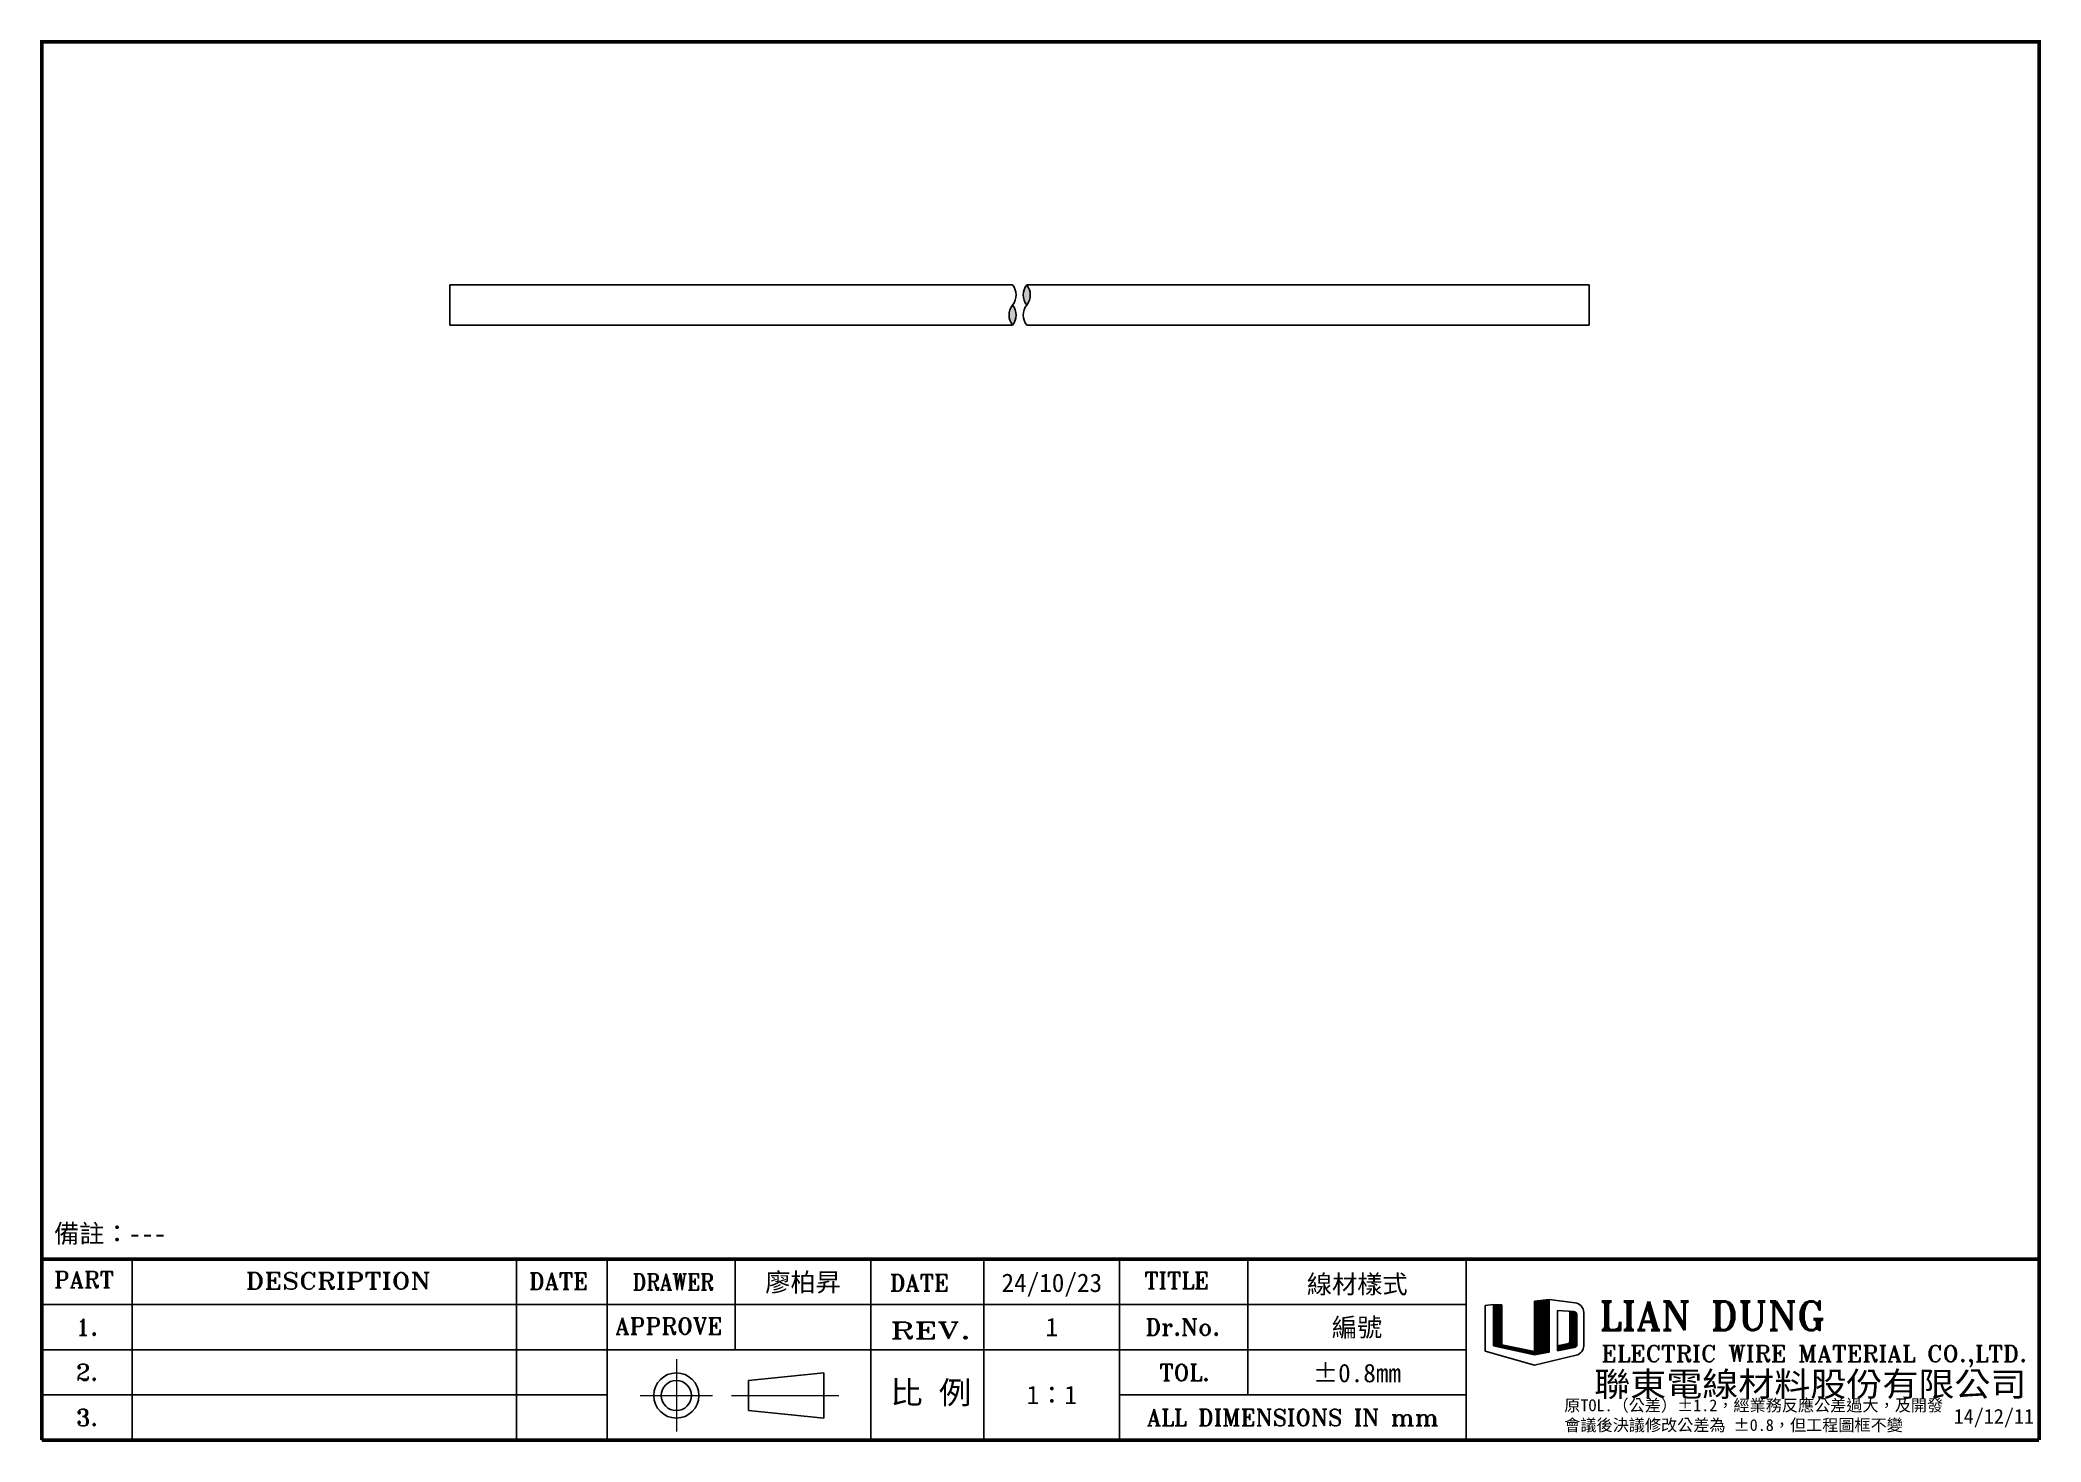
# Model space of a CAD drawing. Header units: millimetres. Extents: x 3 to 273, y 0 to 189.
import ezdxf
from ezdxf.enums import TextEntityAlignment as Align

# ---------------------------------------------------------------- set-up
doc = ezdxf.new("R2010")
doc.units = ezdxf.units.MM
doc.linetypes.add('CENTER', pattern=[22, 20, -1, 0, -1])
doc.layers.add('0☆ 備註', color=21, linetype='Continuous', plot=False)
doc.layers.add('BASE圖框', color=250, linetype='Continuous', lineweight=25)
doc.layers.add('CENTER中心線層', color=40, linetype='CENTER', lineweight=9)
doc.styles.add('GTXT2', font='ROMANT.SHX')
doc.styles.add('標凱體', font='kaiu.ttf')
doc.styles.add('標楷體', font='kaiu.ttf')

# ---------------------------------------------------------------- blocks, each defined once
blk = doc.blocks.new('*X11')
at = {"color": 0}
for p, q in [((214.57, 159.06), (214.85, 159.34)), ((214.57, 158.71), (215.18, 159.32)), ((214.57, 158.36), (215.51, 159.29)), ((214.57, 158), (215.84, 159.27)), ((214.57, 157.65), (216.17, 159.25)), ((214.57, 157.3), (216.5, 159.22)), ((214.57, 156.94), (216.83, 159.2)), ((214.57, 156.59), (217.07, 159.09)), ((214.57, 156.24), (217.07, 158.74)), ((227.07, 156.36), (231.51, 160.8)), ((227.07, 156.71), (231.12, 160.76)), ((227.07, 157.07), (230.72, 160.72)), ((227.07, 157.42), (230.33, 160.68)), ((227.07, 157.78), (229.93, 160.63)), ((227.07, 158.13), (229.54, 160.59)), ((227.07, 158.48), (229.14, 160.55)), ((227.07, 156.01), (231.57, 160.51)), ((227.07, 158.84), (228.74, 160.51)), ((227.07, 159.19), (228.35, 160.47)), ((227.07, 159.54), (227.95, 160.42)), ((227.07, 159.9), (227.56, 160.38)), ((227.07, 160.25), (227.16, 160.34)), ((227.07, 155.65), (231.57, 160.15)), ((227.07, 155.3), (231.57, 159.8)), ((227.07, 154.95), (231.57, 159.45)), ((227.07, 154.59), (231.57, 159.09)), ((227.07, 154.24), (231.57, 158.74)), ((214.57, 155.88), (217.07, 158.38)), ((214.57, 155.53), (217.07, 158.03)), ((214.57, 155.18), (217.07, 157.68)), ((214.57, 154.82), (217.07, 157.32)), ((214.57, 154.47), (217.07, 156.97)), ((214.57, 154.11), (217.07, 156.61)), ((214.57, 153.76), (217.07, 156.26)), ((214.57, 153.41), (217.07, 155.91)), ((214.57, 153.05), (217.07, 155.55)), ((214.57, 152.7), (217.07, 155.2)), ((214.57, 152.35), (217.07, 154.85)), ((214.57, 151.99), (217.07, 154.49)), ((214.57, 151.64), (217.07, 154.14)), ((214.57, 151.29), (217.07, 153.79)), ((214.57, 150.93), (217.07, 153.43)), ((214.57, 150.58), (217.07, 153.08)), ((214.57, 150.23), (217.07, 152.73)), ((214.57, 149.87), (217.07, 152.37)), ((227.07, 153.89), (231.57, 158.39)), ((227.07, 153.53), (231.57, 158.03)), ((227.07, 153.18), (231.57, 157.68)), ((227.07, 152.83), (231.57, 157.33)), ((227.07, 152.47), (231.57, 156.97)), ((227.07, 152.12), (231.57, 156.62)), ((227.07, 151.77), (231.57, 156.27)), ((227.07, 151.41), (231.57, 155.91)), ((227.07, 151.06), (231.57, 155.56)), ((227.07, 150.7), (231.57, 155.2)), ((227.07, 150.35), (231.57, 154.85)), ((227.07, 150), (231.57, 154.5)), ((227.07, 149.64), (231.57, 154.14)), ((227.07, 149.29), (231.57, 153.79)), ((227.07, 148.94), (231.57, 153.44)), ((227.07, 148.58), (231.57, 153.08)), ((227.07, 148.23), (231.57, 152.73)), ((227.07, 147.88), (231.57, 152.38)), ((237.87, 157.26), (237.91, 157.3)), ((237.87, 156.91), (238.24, 157.28)), ((237.87, 156.55), (238.57, 157.26)), ((237.87, 156.2), (238.91, 157.24)), ((237.87, 155.85), (239.22, 157.2)), ((237.87, 155.49), (239.47, 157.1)), ((237.87, 155.14), (239.67, 156.94)), ((237.87, 154.79), (239.83, 156.74)), ((237.87, 154.43), (239.94, 156.5)), ((237.87, 154.08), (239.97, 156.18)), ((237.87, 153.73), (239.97, 155.83)), ((237.87, 153.37), (239.97, 155.47)), ((237.87, 153.02), (239.97, 155.12)), ((237.87, 152.67), (239.97, 154.77)), ((237.87, 152.31), (239.97, 154.41)), ((237.87, 151.96), (239.97, 154.06)), ((237.87, 151.61), (239.97, 153.71)), ((237.87, 151.25), (239.97, 153.35)), ((237.87, 150.9), (239.97, 153)), ((237.87, 150.54), (239.97, 152.64)), ((214.57, 149.52), (217.07, 152.02)), ((214.57, 149.16), (217.07, 151.66)), ((214.57, 148.81), (217.07, 151.31)), ((214.57, 148.46), (217.07, 150.96)), ((214.57, 148.1), (217.07, 150.6)), ((214.57, 147.75), (217.07, 150.25)), ((214.57, 147.4), (217.07, 149.9)), ((214.57, 147.04), (217.07, 149.54)), ((214.6, 146.72), (214.61, 146.73)), ((214.61, 146.73), (217.07, 149.19)), ((214.89, 146.65), (215.01, 146.77)), ((215.01, 146.77), (217.07, 148.84)), ((215.18, 146.59), (215.4, 146.81)), ((215.4, 146.81), (217.07, 148.48)), ((215.47, 146.52), (215.8, 146.86)), ((215.76, 146.46), (216.2, 146.9)), ((215.8, 146.86), (217.07, 148.13)), ((216.05, 146.4), (216.6, 146.95)), ((216.2, 146.9), (217.07, 147.78)), ((216.34, 146.33), (217, 146.99)), ((216.6, 146.95), (217.07, 147.42)), ((216.63, 146.27), (217.31, 146.95)), ((216.91, 146.2), (217.61, 146.9)), ((217, 146.99), (217.07, 147.07)), ((217.2, 146.14), (217.9, 146.84)), ((217.49, 146.08), (218.2, 146.78)), ((217.78, 146.01), (218.49, 146.72)), ((218.07, 145.95), (218.78, 146.66)), ((218.36, 145.88), (219.08, 146.6)), ((218.65, 145.82), (219.37, 146.54)), ((218.94, 145.76), (219.67, 146.48)), ((219.23, 145.69), (219.96, 146.42)), ((219.52, 145.63), (220.26, 146.36)), ((219.81, 145.56), (220.55, 146.31)), ((226.47, 144.09), (231.57, 149.19)), ((226.76, 144.03), (231.57, 148.84)), ((227.05, 143.97), (231.57, 148.49)), ((227.07, 147.52), (231.57, 152.02)), ((227.07, 147.17), (231.57, 151.67)), ((227.07, 146.82), (231.57, 151.32)), ((227.07, 146.46), (231.57, 150.96)), ((227.07, 146.11), (231.57, 150.61)), ((227.07, 145.75), (231.57, 150.25)), ((227.07, 145.4), (231.57, 149.9)), ((227.07, 145.05), (231.57, 149.55)), ((227.47, 144.04), (231.57, 148.13)), ((227.91, 144.12), (231.57, 147.78)), ((228.34, 144.2), (231.57, 147.43)), ((228.78, 144.28), (231.57, 147.07)), ((229.21, 144.36), (231.57, 146.72)), ((229.64, 144.44), (231.57, 146.37)), ((234.07, 145.33), (235.85, 147.11)), ((234.07, 145.68), (235.42, 147.03)), ((234.07, 146.04), (234.99, 146.95)), ((234.07, 146.39), (234.55, 146.87)), ((234.07, 146.74), (234.12, 146.79)), ((234.42, 145.32), (236.29, 147.19)), ((234.85, 145.4), (236.72, 147.27)), ((235.28, 145.48), (237.16, 147.36)), ((235.72, 145.56), (239.97, 149.82)), ((236.15, 145.64), (239.97, 149.46)), ((236.59, 145.72), (239.97, 149.11)), ((237.02, 145.8), (239.97, 148.76)), ((237.45, 145.88), (239.97, 148.4)), ((237.83, 148.03), (239.97, 150.17)), ((237.87, 150.19), (239.97, 152.29)), ((237.87, 149.84), (239.97, 151.94)), ((237.87, 149.48), (239.97, 151.58)), ((237.87, 149.13), (239.97, 151.23)), ((237.87, 148.78), (239.97, 150.88)), ((237.87, 148.42), (239.97, 150.52)), ((237.89, 145.96), (239.97, 148.05)), ((238.32, 146.04), (239.97, 147.69)), ((238.76, 146.12), (239.97, 147.34)), ((239.19, 146.21), (239.95, 146.96)), ((220.1, 145.5), (220.85, 146.25)), ((220.39, 145.44), (221.14, 146.19)), ((220.68, 145.37), (221.44, 146.13)), ((220.97, 145.31), (221.73, 146.07)), ((221.26, 145.24), (222.03, 146.01)), ((221.55, 145.18), (222.32, 145.95)), ((221.84, 145.12), (222.61, 145.89)), ((222.13, 145.05), (222.91, 145.83)), ((222.42, 144.99), (223.2, 145.78)), ((222.71, 144.93), (223.5, 145.72)), ((223, 144.86), (223.79, 145.66)), ((223.29, 144.8), (224.09, 145.6)), ((223.58, 144.73), (224.38, 145.54)), ((223.87, 144.67), (224.68, 145.48)), ((224.15, 144.61), (224.97, 145.42)), ((224.44, 144.54), (225.27, 145.36)), ((224.73, 144.48), (225.56, 145.3)), ((225.02, 144.41), (225.86, 145.25)), ((225.31, 144.35), (226.15, 145.19)), ((225.6, 144.29), (226.44, 145.13)), ((225.89, 144.22), (226.74, 145.07)), ((226.18, 144.16), (227.03, 145.01)), ((230.08, 144.52), (231.57, 146.01)), ((230.51, 144.6), (231.57, 145.66)), ((230.95, 144.68), (231.57, 145.31)), ((231.38, 144.76), (231.57, 144.95))]:
    blk.add_line(p, q, dxfattribs=at)
blk = doc.blocks.new('業務圖框_160822')
at = {"layer": 'BASE圖框'}
for p, q in [((10, 34.48), (10, 10)), ((22.24, 34.48), (22.24, 10)), ((74.25, 34.48), (74.25, 10)), ((86.49, 34.48), (86.49, 10)), ((103.83, 34.48), (103.83, 22.24)), ((103.83, 34.48), (103.83, 22.24)), ((122.19, 34.48), (122.19, 10)), ((137.49, 34.48), (137.49, 10)), ((155.85, 34.48), (155.85, 10)), ((173.18, 34.48), (173.18, 16.12)), ((202.76, 34.48), (202.76, 10)), ((10, 28.36), (202.76, 28.36)), ((206.44, 28.37), (205.33, 28.24)), ((205.33, 22.02), (205.33, 28.24)), ((206.44, 22.75), (206.44, 28.37)), ((207.55, 28.29), (206.44, 28.37)), ((207.55, 22.88), (207.55, 28.29)), ((213.99, 29.01), (211.99, 28.8)), ((211.99, 21.99), (211.99, 28.8)), ((213.99, 21.9), (213.99, 29.01)), ((213.99, 29.01), (217.48, 28.6)), ((215.1, 22.1), (215.1, 27.55)), ((215.1, 27.55), (217.31, 27.42)), ((216.79, 23.46), (216.79, 27.45)), ((218.66, 22.78), (218.66, 27.27)), ((217.72, 22.96), (217.72, 26.98)), ((10, 22.24), (202.76, 22.24)), ((211.99, 20.13), (205.33, 22.02)), ((206.44, 22.75), (207.55, 22.88)), ((211.99, 21.53), (206.44, 22.75)), ((211.99, 21.99), (207.55, 22.88)), ((211.99, 21.53), (213.99, 21.9)), ((215.1, 22.78), (216.43, 23.03)), ((215.1, 22.1), (217.36, 22.52)), ((105.61, 18.08), (115.81, 19.1)), ((115.81, 12.98), (115.81, 19.1)), ((211.99, 20.13), (217.64, 21.48)), ((105.61, 14), (105.61, 18.08)), ((10, 16.12), (86.49, 16.12)), ((105.61, 14), (115.81, 12.98)), ((155.85, 16.12), (202.76, 16.12)), ((268.76, 10), (10, 10))]:
    blk.add_line(p, q, dxfattribs=at)
at = {"layer": 'BASE圖框', "const_width": 0.5}
for points in [[(10, 10), (10, 199.22), (280.27, 199.22), (280.27, 10)], [(10, 34.48), (280.27, 34.48)], [(10, 10), (280.27, 10)]]:
    blk.add_lwpolyline(points, dxfattribs=at)
at = {"layer": 'BASE圖框'}
for radius in [3.06, 2.04]:
    blk.add_circle((95.86, 16.04), radius, dxfattribs=at)
for centre, radius, start, end in [((217.28, 26.98), 0.444, 0, 86.5816), ((217.32, 27.27), 1.33, 0, 83.194), ((216.35, 23.46), 0.444, 280.4898, 0), ((217.28, 22.96), 0.444, 280.4898, 0), ((217.32, 22.78), 1.33, 283.5156, 0)]:
    blk.add_arc(centre, radius, start, end, dxfattribs=at)
at = {"layer": 'CENTER中心線層'}
for p, q in [((95.86, 20.94), (95.86, 11.15)), ((90.97, 16.04), (100.76, 16.04)), ((103.32, 16.04), (117.86, 16.04))]:
    blk.add_line(p, q, dxfattribs=at)
at = {"layer": 'BASE圖框', "xscale": 0.4442698980074056, "yscale": 0.4442698980074056, "zscale": 0.4442698980074056}
blk.add_blockref('*X11', (111.11, -42.43), dxfattribs=at)
at = {"layer": '0☆ 備註', "style": '標楷體'}
blk.add_text('備註：', height=2.5, dxfattribs=at).set_placement((11.65, 37.95), align=Align.MIDDLE_LEFT)
blk.add_text('14/12/11', height=2, dxfattribs=at).set_placement((274.15, 13.06), align=Align.MIDDLE)
at = {"layer": '0☆ 備註', "insert": (216.02, 15.51), "char_height": 1.6, "attachment_point": 1, "style": '標楷體'}
blk.add_mtext_dynamic_manual_height_columns('原TOL.（公差）±1.2，經業務反應公差過大，及開發會議後決議修改公差為 ±0.8，但工程圖框不變', width=51.8342, gutter_width=12.5, heights=[0], dxfattribs=at)
at = {"layer": '0☆ 備註', "style": '標楷體'}
blk.add_attdef('樣品使用線材規格', text='', height=2.5, dxfattribs=at).set_placement((21.74, 37.95), align=Align.MIDDLE_LEFT)
at = {"layer": 'BASE圖框', "style": 'GTXT2'}
for s, p in [('PART', (11.66, 30.59)), ('DATE', (75.93, 30.38)), ('TITLE', (159.19, 30.47)), ('DATE', (124.76, 30.15)), ('Dr.No.', (159.35, 24.18)), ('TOL.', (161.24, 18.02))]:
    blk.add_text(s, height=2.244, dxfattribs=at).set_placement(p)
at = {"layer": 'BASE圖框'}
for s, height, style, width, p, p2 in [('DESCRIPTION', 2.2438, 'GTXT2', 1.085781, (37.58, 30.42), (62.64, 30.42)), ('DRAWER', 2.244, 'GTXT2', 0.797881, (89.94, 30.28), (100.94, 30.28)), ('LIAN DUNG', 3.876, 'GTXT2', 0.89309, (220.75, 24.9), (251.4, 24.9)), ('APPROVE', 2.244, 'GTXT2', 0.929152, (87.6, 24.31), (102.09, 24.31)), ('REV.', 2.244, 'GTXT2', 1.470381, (124.8, 23.71), (135.79, 23.71)), ('ELECTRIC WIRE MATERIAL CO.,LTD.', 2.2438, 'GTXT2', 0.91585, (221.04, 20.58), (278.67, 20.58)), ('聯東電線材料股份有限公司', 3.3, '標凱體', 1.044478, (220.06, 15.93), (278.56, 15.93)), ('比 例', 3.06, '標凱體', 1.016503, (124.8, 14.92), (135.79, 14.92))]:
    blk.add_text(s, height=height, dxfattribs=dict(at, style=style, width=width)).set_placement(p, p2, align=Align.FIT)
at = {"layer": 'BASE圖框', "style": 'GTXT2'}
for s, height, p in [('1.', 2.244, (16.12, 25.3)), ('2.', 2.244, (16.12, 19.18)), ('3.', 2.244, (16.12, 13.06)), ('ALL DIMENSIONS IN mm', 2.2438, (179.3, 13.06))]:
    blk.add_text(s, height=height, dxfattribs=at).set_placement(p, align=Align.MIDDLE)
at = {"layer": 'BASE圖框', "color": 1, "style": '標楷體'}
blk.add_text('%%P0.8mm', height=2.5, dxfattribs=at).set_placement((187.97, 19.18), align=Align.MIDDLE)
at = {"layer": 'BASE圖框', "style": '標楷體'}
for tag, p in [('繪圖人員', (113.01, 31.42)), ('日期', (146.67, 31.09)), ('插頭名稱', (188, 31.15)), ('版次', (146.67, 25.3)), ('圖面編號', (187.97, 25.3)), ('比例', (146.67, 16.12))]:
    blk.add_attdef(tag, text='', height=2.5, dxfattribs=at).set_placement(p, align=Align.MIDDLE)

msp = doc.modelspace()

# ---------------------------------------------------------------- hatches: boundary and pattern name
h = msp.add_hatch(color=256)
h.paths.add_polyline_path([(134.21, 153.61, 0.352385), (134.21, 150.89, 0.352385)])
h.paths.add_polyline_path([(136.13, 153.61, 0.352385), (136.13, 156.33, 0.352385)])

# ---------------------------------------------------------------- linework, layer by layer
for p, q in [((58.08, 156.33), (134.21, 156.33)), ((58.08, 150.89), (58.08, 156.33)), ((136.13, 156.33), (212.25, 156.33)), ((212.25, 150.89), (212.25, 156.33)), ((58.08, 150.89), (134.21, 150.89)), ((136.13, 150.89), (212.25, 150.89))]:
    msp.add_line(p, q)
for centre, start, end in [((132.52, 154.97), 321.1766, 38.8234), ((137.82, 154.97), 141.1766, 218.8234), ((134.44, 154.97), 321.1766, 38.8234), ((135.9, 152.25), 141.1766, 218.8234), ((132.52, 152.25), 321.1766, 38.8234), ((137.82, 152.25), 141.1766, 218.8234)]:
    msp.add_arc(centre, 2.17, start, end)

# ---------------------------------------------------------------- block references
msp.add_blockref('業務圖框_160822', (-7.15, -10)).add_auto_attribs({'繪圖人員': '廖柏昇', '插頭名稱': '線材樣式', '比例': '1：1', '版次': '1', '圖面編號': '編號', '日期': '24/10/23', '樣品使用線材規格': '---'})

doc.saveas('drawing.dxf')
